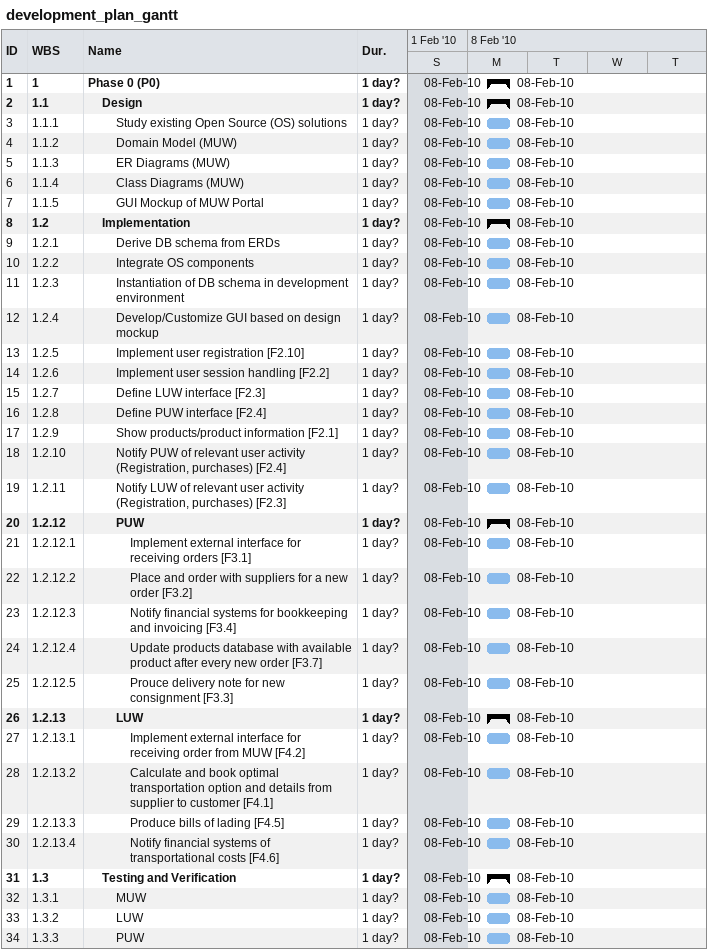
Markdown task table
development_plan_gantt

| ID | WBS | Task | Duration | Start | Finish |
|---|---|---|---|---|---|
| 1 | 1 | **Phase 0 (P0)** | 1d? | 2010-02-08 | 2010-02-08 |
| 2 | 1.1 | **Design** | 1d? | 2010-02-08 | 2010-02-08 |
| 3 | 1.1.1 | Study existing Open Source (OS) solutions | 1d? | 2010-02-08 | 2010-02-08 |
| 4 | 1.1.2 | Domain Model (MUW) | 1d? | 2010-02-08 | 2010-02-08 |
| 5 | 1.1.3 | ER Diagrams (MUW) | 1d? | 2010-02-08 | 2010-02-08 |
| 6 | 1.1.4 | Class Diagrams (MUW) | 1d? | 2010-02-08 | 2010-02-08 |
| 7 | 1.1.5 | GUI Mockup of MUW Portal | 1d? | 2010-02-08 | 2010-02-08 |
| 8 | 1.2 | **Implementation** | 1d? | 2010-02-08 | 2010-02-08 |
| 9 | 1.2.1 | Derive DB schema from ERDs | 1d? | 2010-02-08 | 2010-02-08 |
| 10 | 1.2.2 | Integrate OS components | 1d? | 2010-02-08 | 2010-02-08 |
| 11 | 1.2.3 | Instantiation of DB schema in development environment | 1d? | 2010-02-08 | 2010-02-08 |
| 12 | 1.2.4 | Develop/Customize GUI based on design mockup | 1d? | 2010-02-08 | 2010-02-08 |
| 13 | 1.2.5 | Implement user registration [F2.10] | 1d? | 2010-02-08 | 2010-02-08 |
| 14 | 1.2.6 | Implement user session handling [F2.2] | 1d? | 2010-02-08 | 2010-02-08 |
| 15 | 1.2.7 | Define LUW interface [F2.3] | 1d? | 2010-02-08 | 2010-02-08 |
| 16 | 1.2.8 | Define PUW interface [F2.4] | 1d? | 2010-02-08 | 2010-02-08 |
| 17 | 1.2.9 | Show products/product information [F2.1] | 1d? | 2010-02-08 | 2010-02-08 |
| 18 | 1.2.10 | Notify PUW of relevant user activity (Registration, purchases) [F2.4] | 1d? | 2010-02-08 | 2010-02-08 |
| 19 | 1.2.11 | Notify LUW of relevant user activity (Registration, purchases) [F2.3] | 1d? | 2010-02-08 | 2010-02-08 |
| 20 | 1.2.12 | **PUW** | 1d? | 2010-02-08 | 2010-02-08 |
| 21 | 1.2.12.1 | Implement external interface for receiving orders [F3.1] | 1d? | 2010-02-08 | 2010-02-08 |
| 22 | 1.2.12.2 | Place and order with suppliers for a new order [F3.2] | 1d? | 2010-02-08 | 2010-02-08 |
| 23 | 1.2.12.3 | Notify financial systems for bookkeeping and invoicing [F3.4] | 1d? | 2010-02-08 | 2010-02-08 |
| 24 | 1.2.12.4 | Update products database with available product after every new order [F3.7] | 1d? | 2010-02-08 | 2010-02-08 |
| 25 | 1.2.12.5 | Prouce delivery note for new consignment [F3.3] | 1d? | 2010-02-08 | 2010-02-08 |
| 26 | 1.2.13 | **LUW** | 1d? | 2010-02-08 | 2010-02-08 |
| 27 | 1.2.13.1 | Implement external interface for receiving order from MUW [F4.2] | 1d? | 2010-02-08 | 2010-02-08 |
| 28 | 1.2.13.2 | Calculate and book optimal transportation option and details from supplier to customer [F4.1] | 1d? | 2010-02-08 | 2010-02-08 |
| 29 | 1.2.13.3 | Produce bills of lading [F4.5] | 1d? | 2010-02-08 | 2010-02-08 |
| 30 | 1.2.13.4 | Notify financial systems of transportational costs [F4.6] | 1d? | 2010-02-08 | 2010-02-08 |
| 31 | 1.3 | **Testing and Verification** | 1d? | 2010-02-08 | 2010-02-08 |
| 32 | 1.3.1 | MUW | 1d? | 2010-02-08 | 2010-02-08 |
| 33 | 1.3.2 | LUW | 1d? | 2010-02-08 | 2010-02-08 |
| 34 | 1.3.3 | PUW | 1d? | 2010-02-08 | 2010-02-08 |
